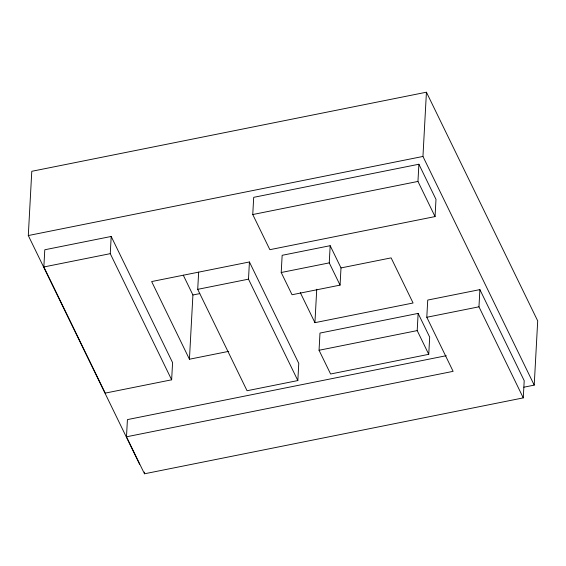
<?xml version="1.0" encoding="UTF-8"?>
<svg xmlns="http://www.w3.org/2000/svg" width="566" height="566" viewBox="0 0 566 566"><rect width="100%" height="100%" fill="white"/><g stroke="black" fill="none" stroke-linecap="round" stroke-linejoin="round"><path stroke-width="0.85" d="M139.569 464.212L28.3 235.541L31.781 171.3L426.431 92.208L537.7 320.887L534.219 385.128L523.833 387.208M43.851 266.968L44.785 249.769L111.198 236.461L172.58 362.608L171.647 379.807L105.234 393.115L43.851 266.968L110.264 253.66L171.647 379.807M110.264 253.66L111.198 236.461M126.487 436.803L453.118 371.346L426.799 317.264L427.733 300.065L479.897 289.615L524.208 380.685L523.274 397.884L144.486 473.792L126.487 436.803L127.421 419.604L446.249 355.71M144.486 473.792L144.578 472.072M228.749 351.352L189.433 359.226L192.914 294.985L183.278 275.175M189.433 359.226L151.646 281.557L249.429 261.966L298.763 363.365L297.836 380.564L247.059 390.738L197.718 289.339L198.652 272.14M297.836 380.564L248.495 279.165L249.429 261.966M252.761 214.535L253.695 197.336L418.89 164.232L435.99 199.381L435.056 216.58L269.862 249.684L252.761 214.535L417.956 181.431L435.056 216.58M281.217 272.508L282.151 255.308L330.176 245.686L341.001 267.923L340.067 285.123L292.035 294.745L281.217 272.508L329.249 262.886L340.067 285.123M341.001 267.923L391.12 257.877L413.074 303.001L314.929 322.67L316.741 289.233M319.054 350.269L319.981 333.07L418.132 313.401L429.679 337.131L428.752 354.33L330.601 373.999L319.054 350.269L417.199 330.601L428.752 354.33M329.249 262.886L330.176 245.686M417.956 181.431L418.89 164.232M534.219 385.128L422.951 156.449L426.431 92.208M417.199 330.601L418.132 313.401M523.274 397.884L478.963 306.814L479.897 289.615M28.3 235.541L422.951 156.449M197.718 289.339L248.495 279.165M192.914 294.985L199.756 293.613M426.799 317.264L478.963 306.814M300.291 292.587L314.929 322.67"/></g></svg>
